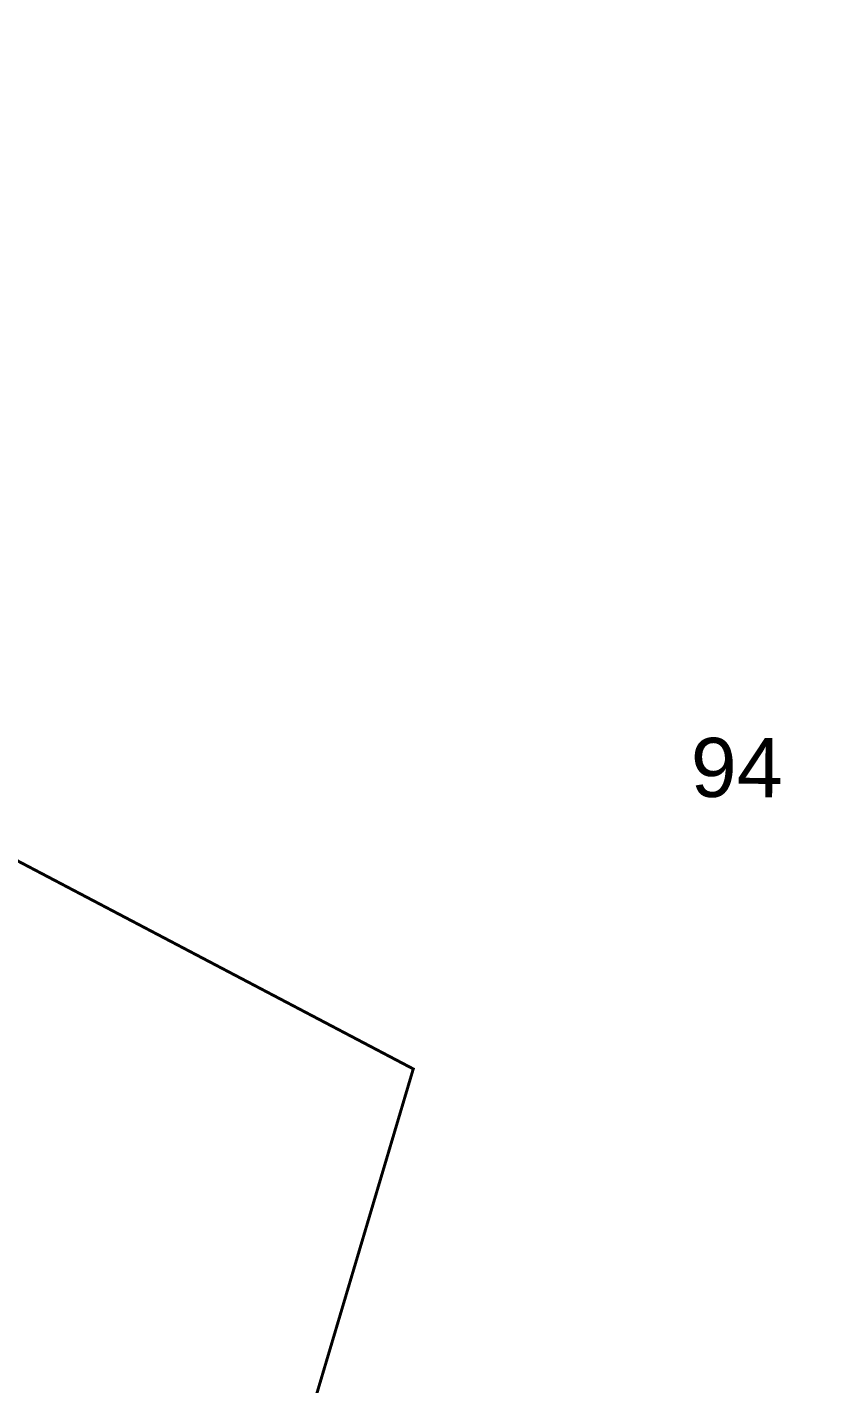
# Model space of a CAD drawing. Header units: metres. Extents: x 318080 to 326887, y 1838772 to 1852662.
# Drawn here: x 323071.6 to 323235, y 1839765.9 to 1840043.6 of the extents above; entities that cross this region are included whole.
import ezdxf

# ---------------------------------------------------------------- set-up
doc = ezdxf.new("R2010")
doc.units = ezdxf.units.M
doc.header["$MEASUREMENT"] = 0
doc.layers.add('SURVEY NO.', color=7, linetype='Continuous')
doc.layers.add('SURVEY PLOT BOUNDARY', color=35, linetype='Continuous')
doc.styles.add('PDF Arial', font='arial.ttf')

# ---------------------------------------------------------------- blocks, each defined once
blk = doc.blocks.new('22')
at = {"layer": 'SURVEY PLOT BOUNDARY', "lineweight": 18, "const_width": 0.605}
blk.add_lwpolyline([(323236.5, 1840076.02), (323168.43, 1840181.25), (323156.33, 1840181.31), (323071.56, 1840169.61), (323002.37, 1840040.84), (323030.14, 1839943.88), (323050.02, 1839883.27), (323150.61, 1839830.34), (323121.9, 1839733.65), (323105.52, 1839681.28), (323262.52, 1839615.97)], dxfattribs=at)
blk.add_lwpolyline([(323413.85, 1840046.93), (323413.44, 1839962.21), (323401.07, 1839905.79), (323376.55, 1839841.35), (323396.72, 1839841.25), (323388.54, 1839817.09), (323344.11, 1839805.2), (323327.57, 1839720.55), (323262.52, 1839615.97), (323105.52, 1839681.28), (323121.9, 1839733.65), (323150.61, 1839830.34), (323050.02, 1839883.27), (323030.14, 1839943.88), (323002.37, 1840040.84), (323071.56, 1840169.61), (323156.33, 1840181.31), (323168.43, 1840181.25), (323236.5, 1840076.02), (323248.56, 1840067.9)], close=True, dxfattribs=at)
at = {"layer": 'SURVEY NO.', "insert": (323207.35, 1839885.85), "char_height": 12.102, "attachment_point": 7, "rotation": 359.7242, "style": 'PDF Arial'}
blk.add_mtext('94', dxfattribs=at)

msp = doc.modelspace()

# ---------------------------------------------------------------- block references
msp.add_blockref('22', (0, 0))

doc.saveas('drawing.dxf')
